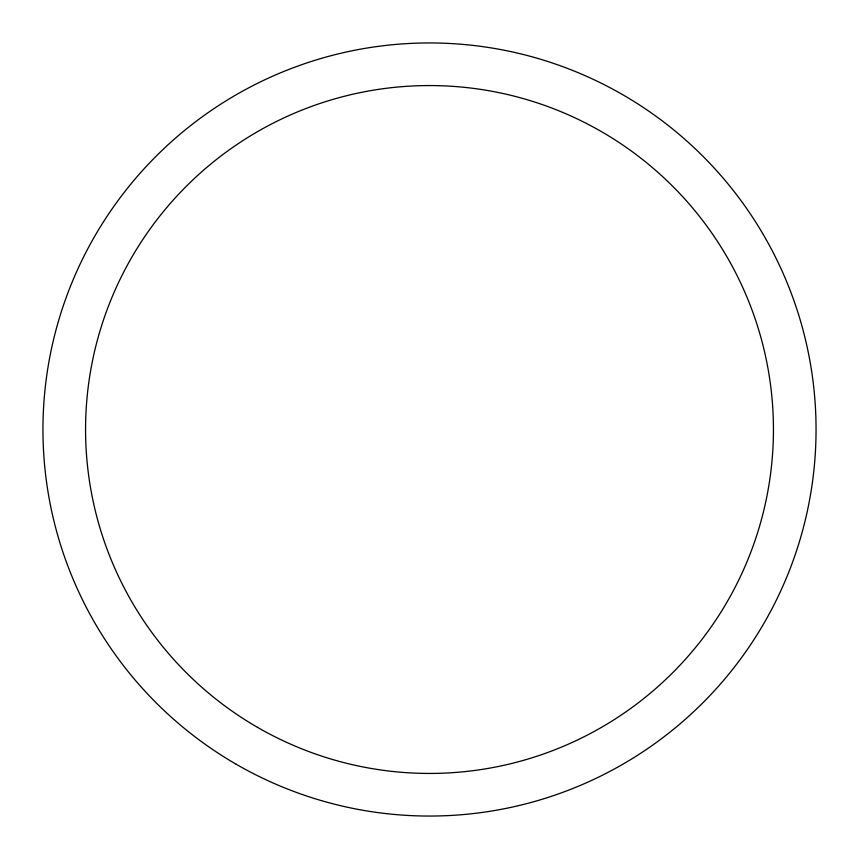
<?xml version="1.0" encoding="UTF-8"?>
<svg xmlns="http://www.w3.org/2000/svg" width="859" height="859" viewBox="0 0 859 859"><rect width="100%" height="100%" fill="white"/><g stroke="black" fill="none" stroke-linecap="round" stroke-linejoin="round"><path stroke-width="1.29" d="M236.225 764.263A386.55 386.55 0 0 0 816.05 429.5A386.55 386.55 0 0 0 236.225 94.737A386.55 386.55 0 0 0 236.225 764.263M257.528 727.358A343.944 343.944 0 0 0 773.444 429.5A343.944 343.944 0 0 0 257.528 131.642A343.944 343.944 0 0 0 257.528 727.358"/></g></svg>
